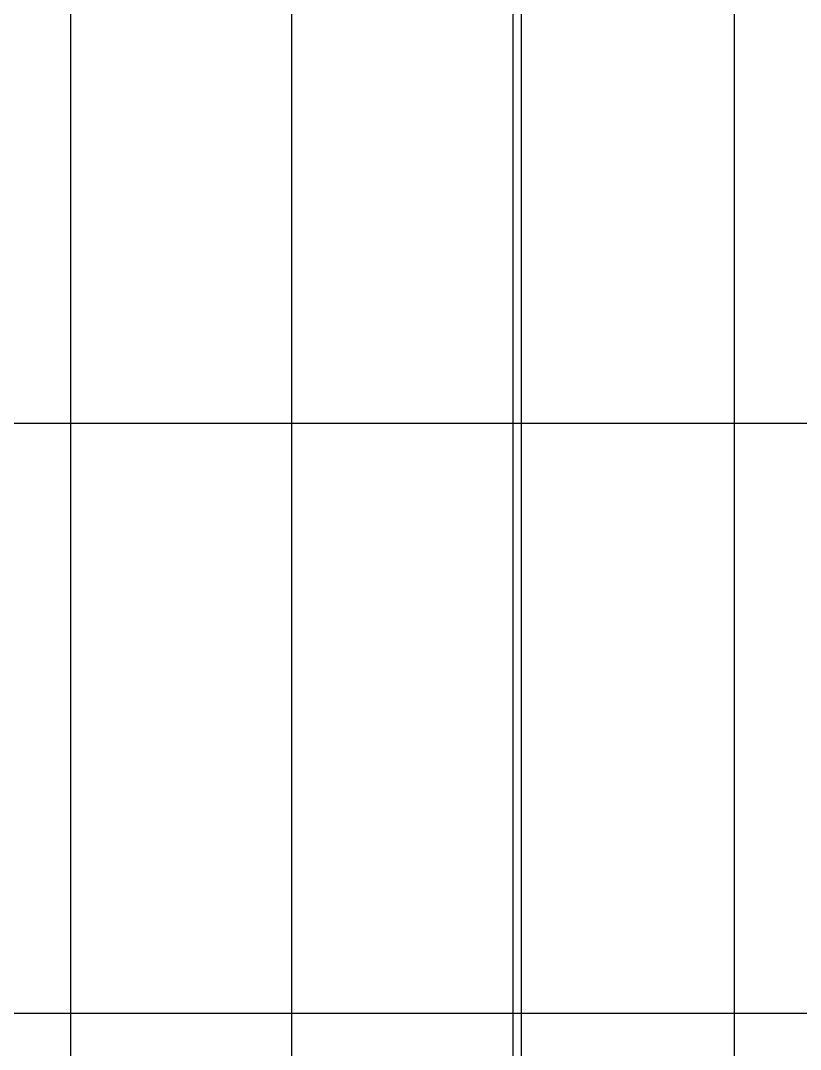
# Model space of a CAD drawing. Extents: x 0 to 2838408, y -923048 to 203859.
# Drawn here: x 2711463 to 2739663, y -241460 to -204254 of the extents above; entities that cross this region are included whole.
import ezdxf

# ---------------------------------------------------------------- set-up
doc = ezdxf.new("R2010")
doc.units = 0
doc.header["$LTSCALE"] = 1000
doc.layers.add('DOTE', color=8, linetype='Continuous')
doc.layers.add('XREF', color=8, linetype='Continuous')

# ---------------------------------------------------------------- blocks, each defined once
blk = doc.blocks.new('1F1')
at = {"layer": 'Defpoints', "color": 250}
for points in [[(2326685.8, -167047), (2468623.3, -167047), (2468623.3, -240163.8), (2326685.8, -240163.8)], [(2326685.8, -291937.3), (2468623.3, -291937.3), (2468623.3, -218820.5), (2326685.8, -218820.5)]]:
    blk.add_lwpolyline(points, close=True, dxfattribs=at)
at = {"layer": 'DOTE'}
for p, q in [((2377216.7, -187892.2), (2377216.7, -271092.2)), ((2385216.7, -187892.2), (2385216.7, -271092.2)), ((2393216.7, -187892.2), (2393216.7, -271092.2)), ((2393516.7, -187892.2), (2393516.7, -271092.2)), ((2401216.7, -187892.2), (2401216.7, -271092.2))]:
    blk.add_line(p, q, dxfattribs=at)

msp = doc.modelspace()

# ---------------------------------------------------------------- block references
at = {"layer": 'XREF'}
msp.add_blockref('1F1', (336045.8, 0), dxfattribs=at)

doc.saveas('drawing.dxf')
